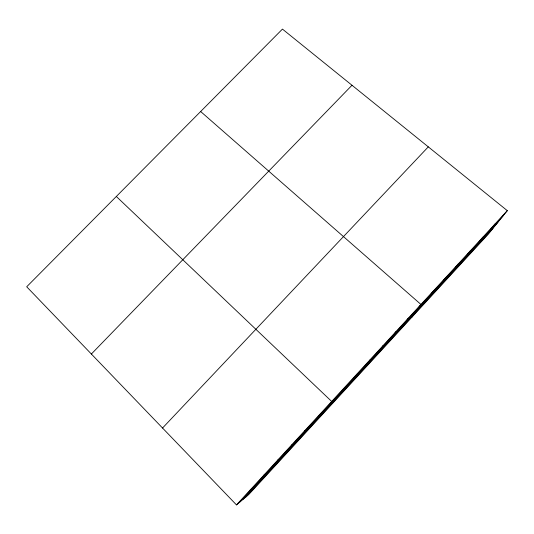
<?xml version="1.0" encoding="UTF-8"?>
<svg xmlns="http://www.w3.org/2000/svg" width="534" height="534" viewBox="0 0 534 534"><rect width="100%" height="100%" fill="white"/><g stroke="black" fill="none" stroke-linecap="round" stroke-linejoin="round"><path stroke-width="0.8" d="M344.51 388.191L344.624 387.397M357.046 374.574L357.5 373.406M369.521 361.017L370.316 359.482M381.937 347.527L383.065 345.625M394.292 334.097L395.761 331.834M406.594 320.734L408.39 318.11M411.741 317.363L420.959 304.453L200.651 111.519M431.025 294.187L433.468 290.863M443.153 281.004L445.923 277.333M455.228 267.888L458.312 263.869M467.243 254.825L470.648 250.473M479.212 241.829L482.923 237.136M491.12 228.886L495.138 223.859M507.3 210.65L488.483 233.945L248.731 494.557L236.475 504.897L26.7 286.778L282.446 29.103L507.3 210.65L236.475 504.897M239.305 502.507L502.975 216.003M242.623 499.711L497.888 222.298M245.82 497.014L492.969 228.385M162.543 428.021L428.295 146.863M91.374 354.022L351.999 85.26M250.286 489.892L252.736 487.922M264.023 474.966L266.092 473.404M277.693 460.114L279.389 458.953M291.29 445.336L292.619 444.582M304.821 430.638L305.782 430.277M318.291 416.006L318.878 416.039M116.332 196.472L331.687 401.455L332.695 403.29"/></g></svg>
